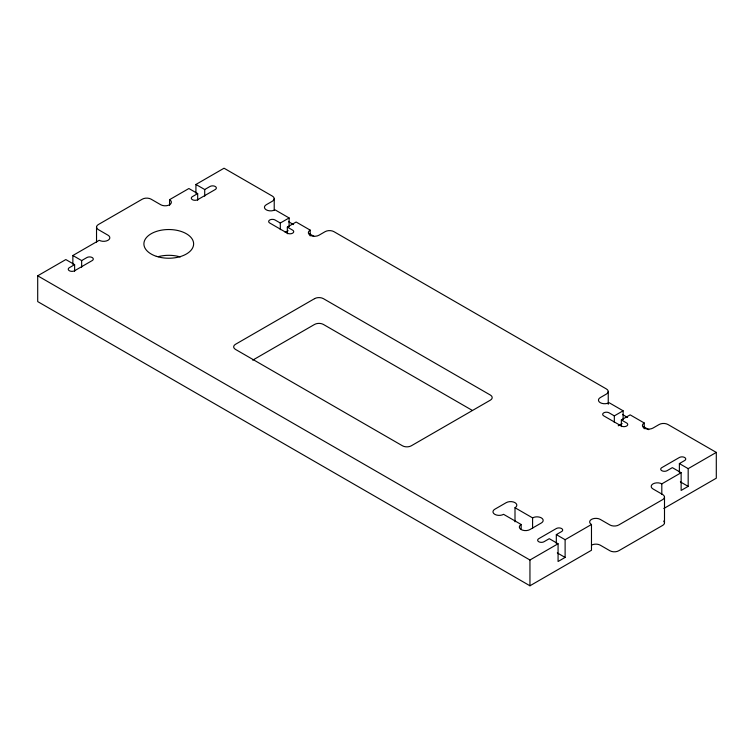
<?xml version="1.0" encoding="UTF-8"?>
<svg xmlns="http://www.w3.org/2000/svg" width="754" height="754" viewBox="0 0 754 754"><rect width="100%" height="100%" fill="white"/><g stroke="black" fill="none" stroke-linecap="round" stroke-linejoin="round"><path stroke-width="1.13" d="M556.32 543.493L556.32 534.624L561.589 531.579A3.732 2.149 0 0 0 561.589 528.535A3.732 2.149 0 0 0 556.32 528.535L538.742 538.686A3.732 2.149 0 0 0 538.742 541.73A3.732 2.149 0 0 0 544.011 541.73L549.289 538.686L558.073 543.766L558.073 561.494L565.114 557.432L565.114 539.704L591.475 524.482A6.211 3.591 0 0 1 591.475 519.402A6.211 3.591 0 0 1 600.269 519.402L609.939 524.982A6.211 3.591 0 0 0 618.732 524.982L662.681 499.61A6.211 3.591 0 0 0 662.681 494.539L653.011 488.95A6.211 3.591 0 0 1 653.011 483.88A6.211 3.591 0 0 1 661.805 483.88L681.135 472.711L681.135 490.439L688.176 486.377L688.176 468.649L716.3 452.409L716.3 478.196L663.822 508.498M591.475 524.482L591.475 550.26L529.949 585.783L37.7 301.591L37.7 275.804L65.824 259.564L74.618 264.645L74.618 271.289M72.865 264.371L72.865 255.502L99.226 240.281A6.211 3.591 0 0 0 108.02 240.281A6.211 3.591 0 0 0 108.02 235.21L98.35 229.621A6.211 3.591 0 0 1 98.35 224.551L142.299 199.169A6.211 3.591 0 0 1 151.092 199.169L160.762 204.758A6.211 3.591 0 0 0 169.556 204.758A6.211 3.591 0 0 0 169.556 199.678L188.886 188.519L197.68 193.59L197.68 200.244M195.927 193.316L195.927 184.457L224.051 168.217L272.401 196.125A6.211 3.591 0 0 1 272.401 201.205L266.247 204.758A6.211 3.591 0 0 0 266.247 209.829A6.211 3.591 0 0 0 275.031 209.829L289.102 217.953L289.102 226.813M74.618 264.645L69.349 267.689A3.732 2.149 0 0 0 69.349 270.733A3.732 2.149 0 0 0 74.618 270.733L92.195 260.582A3.732 2.149 0 0 0 92.195 257.538A3.732 2.149 0 0 0 86.927 257.538L81.649 260.582L72.865 255.502M197.68 193.59L192.411 196.634A3.732 2.149 0 0 0 192.411 199.678A3.732 2.149 0 0 0 197.68 199.678L215.258 189.527A3.732 2.149 0 0 0 215.258 186.483A3.732 2.149 0 0 0 209.989 186.483L204.711 189.527L195.927 184.457M287.34 233.731L287.34 227.086L292.618 230.13A3.732 2.149 0 0 1 292.618 233.174A3.732 2.149 0 0 1 287.34 233.174L269.762 223.024A3.732 2.149 0 0 1 269.762 219.98A3.732 2.149 0 0 1 275.031 219.98L280.309 223.024L289.102 217.953M287.34 227.086L296.133 222.015L310.196 230.13L310.196 235.927M285.191 232.383L288.122 230.696M252.722 360.148L314.588 324.427A6.211 3.591 0 0 1 323.381 324.427L472.061 410.261M621.362 426.576L621.362 419.931L626.64 422.975A3.732 2.149 0 0 1 626.64 426.019A3.732 2.149 0 0 1 621.362 426.019L603.784 415.878A3.732 2.149 0 0 1 603.784 412.824A3.732 2.149 0 0 1 609.062 412.824L614.331 415.878L623.124 410.798L623.124 419.658M621.362 419.931L630.156 414.86L644.218 422.975L644.218 428.781M618.242 425.803L622.144 423.541M679.382 472.447L679.382 463.578L684.651 460.534A3.732 2.149 0 0 0 684.651 457.489A3.732 2.149 0 0 0 679.382 457.489L661.805 467.64A3.732 2.149 0 0 0 661.805 470.684A3.732 2.149 0 0 0 667.073 470.684L672.351 467.64L681.135 472.711M37.7 275.804L529.949 560.005L558.073 543.766M716.3 452.409L667.95 424.502A6.211 3.591 0 0 0 659.166 424.502L653.011 428.055A6.211 3.591 0 0 1 644.218 428.055A6.211 3.591 0 0 1 644.218 422.975M623.124 410.798L609.062 402.683A6.211 3.591 0 0 1 600.269 402.683A6.211 3.591 0 0 1 600.269 397.603L606.423 394.05A6.211 3.591 0 0 0 606.423 388.979L333.928 231.657A6.211 3.591 0 0 0 325.134 231.657L318.989 235.21A6.211 3.591 0 0 1 310.167 235.22A6.211 3.591 0 0 1 310.196 230.13M288.537 221.685L293.579 224.598M309.715 233.919L313.758 236.247M622.559 414.53L627.601 417.443M643.746 426.764L648.789 429.676M679.382 463.578L688.176 468.649M680.362 481.872L688.176 486.377M515.001 507.734L532.588 517.885A6.211 3.591 0 0 1 541.372 517.885A6.211 3.591 0 0 1 541.372 522.956L529.949 529.553A6.211 3.591 0 0 1 521.155 529.553A6.211 3.591 0 0 1 521.155 524.482L503.578 514.332A6.211 3.591 0 0 1 494.784 514.332A6.211 3.591 0 0 1 494.784 509.252L506.217 502.654A6.211 3.591 0 0 1 515.001 502.654A6.211 3.591 0 0 1 515.001 507.734L515.001 521.796M556.32 534.624L565.114 539.704M557.3 552.918L565.114 557.432M664.5 497.075L664.5 522.852M661.805 483.88L661.805 494.426M614.331 415.878L614.331 422.513M608.242 391.514L608.242 404.276M532.588 517.885L532.588 528.431M529.949 560.005L529.949 585.783M521.155 524.482L521.155 529.12M280.309 223.024L280.309 229.668M274.22 198.67L274.22 210.262M204.711 189.527L204.711 196.181M169.556 199.678L169.556 205.54M96.531 227.086L96.531 242.317M81.649 260.582L81.649 267.227M158.246 256.662A24.863 14.354 0 0 1 180.253 256.935M663.671 521.061A6.211 3.591 0 0 1 662.681 525.387L618.732 550.769A6.211 3.591 0 0 1 609.939 550.769L600.269 545.18A6.211 3.591 0 0 0 591.475 545.18M314.588 298.641L235.474 344.314A6.211 3.591 0 0 0 235.474 349.394L402.495 445.812A6.211 3.591 0 0 0 411.279 445.812L490.392 400.138A6.211 3.591 0 0 0 490.392 395.068L323.381 298.641A6.211 3.591 0 0 0 314.588 298.641M156.332 256.313A24.863 14.354 0 0 0 193.627 243.881A24.863 14.354 0 0 0 156.332 231.45A24.863 14.354 0 0 0 156.332 256.313"/></g></svg>
